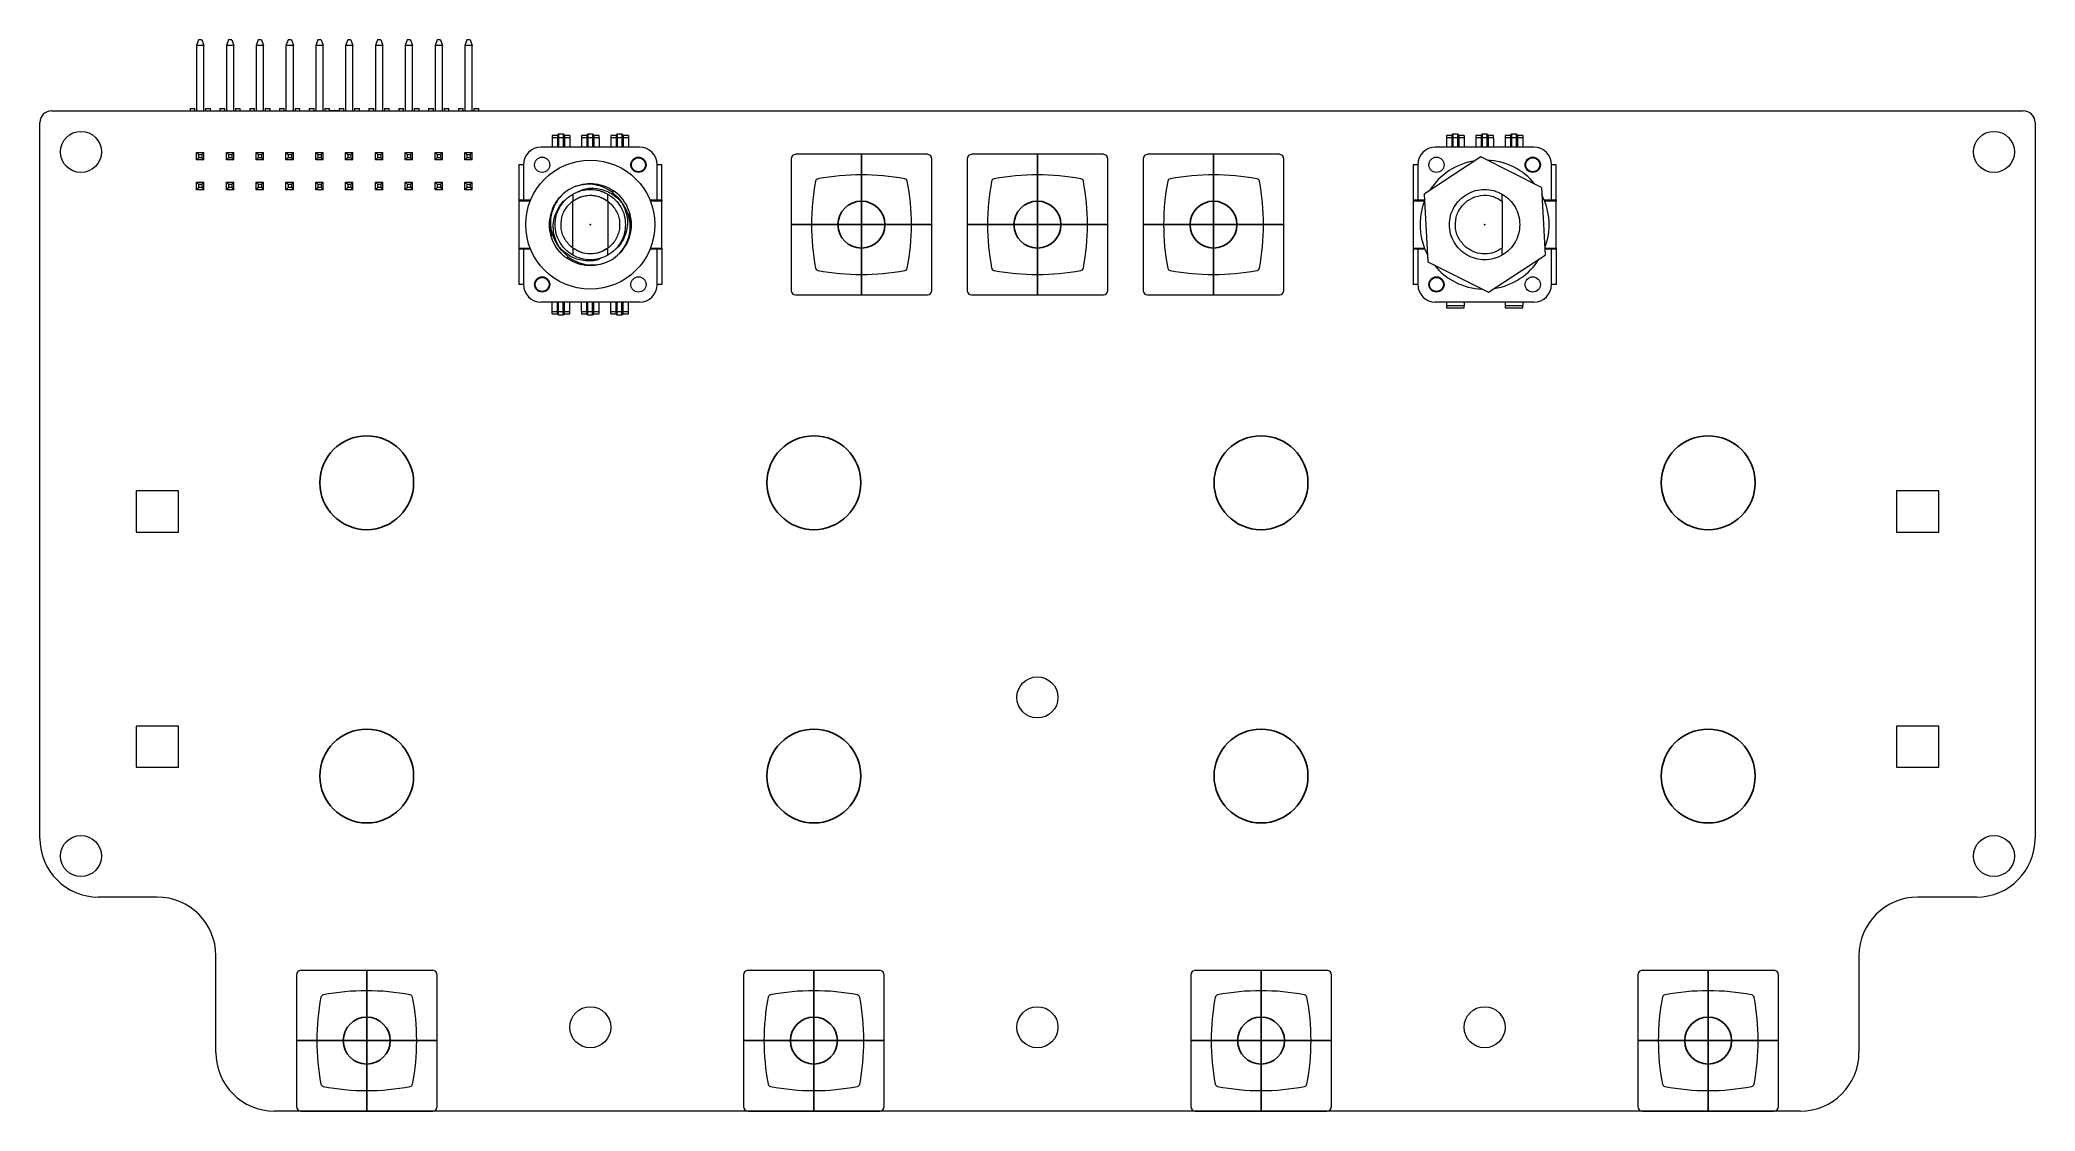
# Model space of a CAD drawing. Header units: millimetres. Extents: x 102 to 272, y 128 to 219.
import ezdxf

# ---------------------------------------------------------------- set-up
doc = ezdxf.new("R2010")
doc.units = ezdxf.units.MM
doc.header["$PDSIZE"] = -1
doc.linetypes.add('CENTERX2', pattern=[20.32, 12.7, -2.54, 2.54, -2.54])

msp = doc.modelspace()

# ---------------------------------------------------------------- linework, layer by layer
at = {"color": 7, "linetype": 'Continuous', "lineweight": 15}
for p, q in [((115.97, 219.44), (115.79, 218.95)), ((116.25, 219.44), (115.97, 219.44)), ((116.25, 219.44), (116.42, 218.95)), ((118.51, 219.44), (118.33, 218.95)), ((118.79, 219.44), (118.51, 219.44)), ((118.79, 219.44), (118.96, 218.95)), ((121.05, 219.44), (120.87, 218.95)), ((121.33, 219.44), (121.05, 219.44)), ((121.33, 219.44), (121.5, 218.95)), ((123.59, 219.44), (123.41, 218.95)), ((123.87, 219.44), (123.59, 219.44)), ((123.87, 219.44), (124.04, 218.95)), ((126.13, 219.44), (125.95, 218.95)), ((126.41, 219.44), (126.13, 219.44)), ((126.41, 219.44), (126.58, 218.95)), ((128.67, 219.44), (128.49, 218.95)), ((128.95, 219.44), (128.67, 219.44)), ((128.95, 219.44), (129.12, 218.95)), ((131.21, 219.44), (131.03, 218.95)), ((131.49, 219.44), (131.21, 219.44)), ((131.49, 219.44), (131.66, 218.95)), ((133.75, 219.44), (133.57, 218.95)), ((134.03, 219.44), (133.75, 219.44)), ((134.03, 219.44), (134.2, 218.95)), ((136.29, 219.44), (136.11, 218.95)), ((136.57, 219.44), (136.29, 219.44)), ((136.57, 219.44), (136.74, 218.95)), ((138.83, 219.44), (138.65, 218.95)), ((139.11, 219.44), (138.83, 219.44)), ((139.11, 219.44), (139.28, 218.95)), ((116.42, 218.95), (115.79, 218.95)), ((115.79, 218.95), (115.79, 213.39)), ((116.42, 213.39), (116.42, 218.95)), ((118.96, 218.95), (118.33, 218.95)), ((118.33, 218.95), (118.33, 213.39)), ((118.96, 213.39), (118.96, 218.95)), ((121.5, 218.95), (120.87, 218.95)), ((120.87, 218.95), (120.87, 213.39)), ((121.5, 213.39), (121.5, 218.95)), ((124.04, 218.95), (123.41, 218.95)), ((123.41, 218.95), (123.41, 213.39)), ((124.04, 213.39), (124.04, 218.95)), ((126.58, 218.95), (125.95, 218.95)), ((125.95, 218.95), (125.95, 213.39)), ((126.58, 213.39), (126.58, 218.95)), ((129.12, 218.95), (128.49, 218.95)), ((128.49, 218.95), (128.49, 213.39)), ((129.12, 213.39), (129.12, 218.95)), ((131.66, 218.95), (131.03, 218.95)), ((131.03, 218.95), (131.03, 213.39)), ((131.66, 213.39), (131.66, 218.95)), ((134.2, 218.95), (133.57, 218.95)), ((133.57, 218.95), (133.57, 213.39)), ((134.2, 213.39), (134.2, 218.95)), ((136.74, 218.95), (136.11, 218.95)), ((136.11, 218.95), (136.11, 213.39)), ((136.74, 213.39), (136.74, 218.95)), ((139.28, 218.95), (138.65, 218.95)), ((138.65, 218.95), (138.65, 213.39)), ((139.28, 213.39), (139.28, 218.95)), ((103.44, 213.39), (271.44, 213.39)), ((115.24, 213.59), (115.24, 213.39)), ((115.24, 213.59), (115.65, 213.59)), ((115.65, 213.39), (115.65, 213.59)), ((116.56, 213.59), (116.56, 213.39)), ((116.56, 213.59), (116.97, 213.59)), ((116.97, 213.39), (116.97, 213.59)), ((117.78, 213.59), (117.78, 213.39)), ((117.78, 213.59), (118.19, 213.59)), ((118.19, 213.39), (118.19, 213.59)), ((119.1, 213.59), (119.1, 213.39)), ((119.1, 213.59), (119.51, 213.59)), ((119.51, 213.39), (119.51, 213.59)), ((120.32, 213.59), (120.32, 213.39)), ((120.32, 213.59), (120.73, 213.59)), ((120.73, 213.39), (120.73, 213.59)), ((121.64, 213.59), (121.64, 213.39)), ((121.64, 213.59), (122.05, 213.59)), ((122.05, 213.39), (122.05, 213.59)), ((122.86, 213.59), (122.86, 213.39)), ((122.86, 213.59), (123.27, 213.59)), ((123.27, 213.39), (123.27, 213.59)), ((124.18, 213.59), (124.18, 213.39)), ((124.18, 213.59), (124.59, 213.59)), ((124.59, 213.39), (124.59, 213.59)), ((125.4, 213.59), (125.4, 213.39)), ((125.4, 213.59), (125.81, 213.59)), ((125.81, 213.39), (125.81, 213.59)), ((126.72, 213.59), (126.72, 213.39)), ((126.72, 213.59), (127.13, 213.59)), ((127.13, 213.39), (127.13, 213.59)), ((127.94, 213.59), (127.94, 213.39)), ((127.94, 213.59), (128.35, 213.59)), ((128.35, 213.39), (128.35, 213.59)), ((129.26, 213.59), (129.26, 213.39)), ((129.26, 213.59), (129.67, 213.59)), ((129.67, 213.39), (129.67, 213.59)), ((130.48, 213.59), (130.48, 213.39)), ((130.48, 213.59), (130.89, 213.59)), ((130.89, 213.39), (130.89, 213.59)), ((131.8, 213.59), (131.8, 213.39)), ((131.8, 213.59), (132.21, 213.59)), ((132.21, 213.39), (132.21, 213.59)), ((133.02, 213.59), (133.02, 213.39)), ((133.02, 213.59), (133.43, 213.59)), ((133.43, 213.39), (133.43, 213.59)), ((134.34, 213.59), (134.34, 213.39)), ((134.34, 213.59), (134.75, 213.59)), ((134.75, 213.39), (134.75, 213.59)), ((135.56, 213.59), (135.56, 213.39)), ((135.56, 213.59), (135.97, 213.59)), ((135.97, 213.39), (135.97, 213.59)), ((136.88, 213.59), (136.88, 213.39)), ((136.88, 213.59), (137.29, 213.59)), ((137.29, 213.39), (137.29, 213.59)), ((138.1, 213.59), (138.1, 213.39)), ((138.1, 213.59), (138.51, 213.59)), ((138.51, 213.39), (138.51, 213.59)), ((139.42, 213.59), (139.42, 213.39)), ((139.42, 213.59), (139.83, 213.59)), ((139.83, 213.39), (139.83, 213.59)), ((102.44, 151.37), (102.44, 212.39)), ((146.54, 211.29), (146.09, 211.29)), ((146.09, 211.29), (146.09, 211.09)), ((146.54, 211.09), (146.09, 211.09)), ((146.09, 211.09), (146.09, 210.29)), ((146.54, 211.29), (146.54, 211.09)), ((146.54, 211.09), (146.54, 210.29)), ((146.64, 211.09), (146.54, 211.09)), ((146.64, 211.39), (146.64, 211.09)), ((147.04, 211.39), (146.64, 211.39)), ((146.64, 211.09), (146.64, 210.29)), ((147.04, 211.09), (146.64, 211.09)), ((147.04, 211.39), (147.04, 211.09)), ((147.04, 211.09), (147.04, 210.29)), ((147.14, 211.09), (147.04, 211.09)), ((147.14, 211.29), (147.14, 211.09)), ((147.59, 211.29), (147.14, 211.29)), ((147.14, 211.09), (147.14, 210.29)), ((147.59, 211.09), (147.14, 211.09)), ((147.59, 211.29), (147.59, 211.09)), ((147.59, 211.09), (147.59, 210.29)), ((149.04, 211.29), (148.59, 211.29)), ((148.59, 211.29), (148.59, 211.09)), ((149.04, 211.09), (148.59, 211.09)), ((148.59, 211.09), (148.59, 210.29)), ((149.04, 211.29), (149.04, 211.09)), ((149.04, 211.09), (149.04, 210.29)), ((149.14, 211.09), (149.04, 211.09)), ((149.14, 211.39), (149.14, 211.09)), ((149.54, 211.39), (149.14, 211.39)), ((149.14, 211.09), (149.14, 210.29)), ((149.54, 211.09), (149.14, 211.09)), ((149.54, 211.39), (149.54, 211.09)), ((149.54, 211.09), (149.54, 210.29)), ((149.64, 211.09), (149.54, 211.09)), ((149.64, 211.29), (149.64, 211.09)), ((150.09, 211.29), (149.64, 211.29)), ((149.64, 211.09), (149.64, 210.29)), ((150.09, 211.09), (149.64, 211.09)), ((150.09, 211.09), (150.09, 211.29)), ((150.09, 211.09), (150.09, 210.29)), ((151.54, 211.29), (151.09, 211.29)), ((151.09, 211.29), (151.09, 211.09)), ((151.54, 211.09), (151.09, 211.09)), ((151.09, 211.09), (151.09, 210.29)), ((151.54, 211.29), (151.54, 211.09)), ((151.54, 211.09), (151.54, 210.29)), ((151.64, 211.09), (151.54, 211.09)), ((151.64, 211.39), (151.64, 211.09)), ((152.04, 211.39), (151.64, 211.39)), ((151.64, 211.09), (151.64, 210.29)), ((152.04, 211.09), (151.64, 211.09)), ((152.04, 211.39), (152.04, 211.09)), ((152.04, 211.09), (152.04, 210.29)), ((152.14, 211.09), (152.04, 211.09)), ((152.14, 211.29), (152.14, 211.09)), ((152.59, 211.29), (152.14, 211.29)), ((152.14, 211.09), (152.14, 210.29)), ((152.59, 211.09), (152.14, 211.09)), ((152.59, 211.29), (152.59, 211.09)), ((152.59, 211.09), (152.59, 210.29)), ((222.74, 211.29), (222.29, 211.29)), ((222.29, 211.29), (222.29, 211.09)), ((222.74, 211.09), (222.29, 211.09)), ((222.29, 211.09), (222.29, 210.29)), ((222.74, 211.29), (222.74, 211.09)), ((222.74, 211.09), (222.74, 210.29)), ((222.84, 211.09), (222.74, 211.09)), ((222.84, 211.39), (222.84, 211.09)), ((223.24, 211.39), (222.84, 211.39)), ((222.84, 211.09), (222.84, 210.29)), ((223.24, 211.09), (222.84, 211.09)), ((223.24, 211.39), (223.24, 211.09)), ((223.24, 211.09), (223.24, 210.29)), ((223.34, 211.09), (223.24, 211.09)), ((223.34, 211.29), (223.34, 211.09)), ((223.79, 211.29), (223.34, 211.29)), ((223.34, 211.09), (223.34, 210.29)), ((223.79, 211.09), (223.34, 211.09)), ((223.79, 211.29), (223.79, 211.09)), ((223.79, 211.09), (223.79, 210.29)), ((225.24, 211.29), (224.79, 211.29)), ((224.79, 211.29), (224.79, 211.09)), ((225.24, 211.09), (224.79, 211.09)), ((224.79, 211.09), (224.79, 210.29)), ((225.24, 211.29), (225.24, 211.09)), ((225.24, 211.09), (225.24, 210.29)), ((225.34, 211.09), (225.24, 211.09)), ((225.34, 211.39), (225.34, 211.09)), ((225.74, 211.39), (225.34, 211.39)), ((225.74, 211.09), (225.34, 211.09)), ((225.34, 211.09), (225.34, 210.29)), ((225.74, 211.09), (225.74, 210.29)), ((225.84, 211.09), (225.74, 211.09)), ((225.84, 211.29), (225.84, 211.09)), ((226.29, 211.29), (225.84, 211.29)), ((225.84, 211.09), (225.84, 210.29)), ((226.29, 211.09), (225.84, 211.09)), ((226.29, 211.09), (226.29, 211.29)), ((226.29, 211.09), (226.29, 210.29)), ((227.74, 211.29), (227.29, 211.29)), ((227.29, 211.29), (227.29, 211.09)), ((227.74, 211.09), (227.29, 211.09)), ((227.29, 211.09), (227.29, 210.29)), ((227.74, 211.29), (227.74, 211.09)), ((227.74, 211.09), (227.74, 210.29)), ((227.84, 211.09), (227.74, 211.09)), ((227.84, 211.39), (227.84, 211.09)), ((228.24, 211.39), (227.84, 211.39)), ((228.24, 211.09), (227.84, 211.09)), ((227.84, 211.09), (227.84, 210.29)), ((228.24, 211.09), (228.24, 210.29)), ((228.34, 211.09), (228.24, 211.09)), ((228.34, 211.29), (228.34, 211.09)), ((228.79, 211.29), (228.34, 211.29)), ((228.34, 211.09), (228.34, 210.29)), ((228.79, 211.09), (228.34, 211.09)), ((228.79, 211.29), (228.79, 211.09)), ((228.79, 211.09), (228.79, 210.29)), ((272.44, 212.39), (272.44, 151.37)), ((115.79, 209.85), (115.97, 209.67)), ((115.79, 209.85), (116.42, 209.85)), ((115.79, 209.21), (115.79, 209.85)), ((115.97, 209.39), (115.79, 209.21)), ((116.42, 209.21), (115.79, 209.21)), ((115.97, 209.67), (116.25, 209.67)), ((115.97, 209.67), (115.97, 209.39)), ((116.25, 209.39), (115.97, 209.39)), ((116.42, 209.85), (116.25, 209.67)), ((116.25, 209.67), (116.25, 209.39)), ((116.25, 209.39), (116.42, 209.21)), ((116.42, 209.21), (116.42, 209.85)), ((118.33, 209.85), (118.51, 209.67)), ((118.33, 209.21), (118.33, 209.85)), ((118.33, 209.85), (118.96, 209.85)), ((118.51, 209.39), (118.33, 209.21)), ((118.96, 209.21), (118.33, 209.21)), ((118.51, 209.67), (118.51, 209.39)), ((118.51, 209.67), (118.79, 209.67)), ((118.79, 209.39), (118.51, 209.39)), ((118.96, 209.85), (118.79, 209.67)), ((118.79, 209.67), (118.79, 209.39)), ((118.79, 209.39), (118.96, 209.21)), ((118.96, 209.21), (118.96, 209.85)), ((120.87, 209.85), (121.05, 209.67)), ((120.87, 209.21), (120.87, 209.85)), ((120.87, 209.85), (121.5, 209.85)), ((121.05, 209.39), (120.87, 209.21)), ((121.5, 209.21), (120.87, 209.21)), ((121.05, 209.67), (121.05, 209.39)), ((121.05, 209.67), (121.33, 209.67)), ((121.33, 209.39), (121.05, 209.39)), ((121.5, 209.85), (121.33, 209.67)), ((121.33, 209.67), (121.33, 209.39)), ((121.33, 209.39), (121.5, 209.21)), ((121.5, 209.21), (121.5, 209.85)), ((123.41, 209.85), (123.59, 209.67)), ((123.41, 209.21), (123.41, 209.85)), ((123.41, 209.85), (124.04, 209.85)), ((123.59, 209.39), (123.41, 209.21)), ((124.04, 209.21), (123.41, 209.21)), ((123.59, 209.67), (123.59, 209.39)), ((123.59, 209.67), (123.87, 209.67)), ((123.87, 209.39), (123.59, 209.39)), ((124.04, 209.85), (123.87, 209.67)), ((123.87, 209.67), (123.87, 209.39)), ((123.87, 209.39), (124.04, 209.21)), ((124.04, 209.21), (124.04, 209.85)), ((125.95, 209.85), (126.13, 209.67)), ((125.95, 209.85), (126.58, 209.85)), ((125.95, 209.21), (125.95, 209.85)), ((126.13, 209.39), (125.95, 209.21)), ((126.58, 209.21), (125.95, 209.21)), ((126.13, 209.67), (126.41, 209.67)), ((126.13, 209.67), (126.13, 209.39)), ((126.41, 209.39), (126.13, 209.39)), ((126.58, 209.85), (126.41, 209.67)), ((126.41, 209.67), (126.41, 209.39)), ((126.41, 209.39), (126.58, 209.21)), ((126.58, 209.21), (126.58, 209.85)), ((128.49, 209.85), (128.67, 209.67)), ((128.49, 209.21), (128.49, 209.85)), ((128.49, 209.85), (129.12, 209.85)), ((128.67, 209.39), (128.49, 209.21)), ((129.12, 209.21), (128.49, 209.21)), ((128.67, 209.67), (128.67, 209.39)), ((128.67, 209.67), (128.95, 209.67)), ((128.95, 209.39), (128.67, 209.39)), ((129.12, 209.85), (128.95, 209.67)), ((128.95, 209.67), (128.95, 209.39)), ((128.95, 209.39), (129.12, 209.21)), ((129.12, 209.21), (129.12, 209.85)), ((131.03, 209.85), (131.21, 209.67)), ((131.03, 209.21), (131.03, 209.85)), ((131.03, 209.85), (131.66, 209.85)), ((131.21, 209.39), (131.03, 209.21)), ((131.66, 209.21), (131.03, 209.21)), ((131.21, 209.67), (131.21, 209.39)), ((131.21, 209.67), (131.49, 209.67)), ((131.49, 209.39), (131.21, 209.39)), ((131.66, 209.85), (131.49, 209.67)), ((131.49, 209.67), (131.49, 209.39)), ((131.49, 209.39), (131.66, 209.21)), ((131.66, 209.21), (131.66, 209.85)), ((133.57, 209.85), (133.75, 209.67)), ((133.57, 209.85), (134.2, 209.85)), ((133.57, 209.21), (133.57, 209.85)), ((133.75, 209.39), (133.57, 209.21)), ((134.2, 209.21), (133.57, 209.21)), ((133.75, 209.67), (134.03, 209.67)), ((133.75, 209.67), (133.75, 209.39)), ((134.03, 209.39), (133.75, 209.39)), ((134.2, 209.85), (134.03, 209.67)), ((134.03, 209.67), (134.03, 209.39)), ((134.03, 209.39), (134.2, 209.21)), ((134.2, 209.21), (134.2, 209.85)), ((136.11, 209.85), (136.29, 209.67)), ((136.11, 209.21), (136.11, 209.85)), ((136.11, 209.85), (136.74, 209.85)), ((136.29, 209.39), (136.11, 209.21)), ((136.74, 209.21), (136.11, 209.21)), ((136.29, 209.67), (136.29, 209.39)), ((136.29, 209.67), (136.57, 209.67)), ((136.57, 209.39), (136.29, 209.39)), ((136.74, 209.85), (136.57, 209.67)), ((136.57, 209.67), (136.57, 209.39)), ((136.57, 209.39), (136.74, 209.21)), ((136.74, 209.21), (136.74, 209.85)), ((138.65, 209.85), (138.83, 209.67)), ((138.65, 209.21), (138.65, 209.85)), ((138.65, 209.85), (139.28, 209.85)), ((138.83, 209.39), (138.65, 209.21)), ((139.28, 209.21), (138.65, 209.21)), ((138.83, 209.67), (138.83, 209.39)), ((138.83, 209.67), (139.11, 209.67)), ((139.11, 209.39), (138.83, 209.39)), ((139.28, 209.85), (139.11, 209.67)), ((139.11, 209.67), (139.11, 209.39)), ((139.11, 209.39), (139.28, 209.21)), ((139.28, 209.21), (139.28, 209.85)), ((153.54, 210.29), (145.14, 210.29)), ((166.45, 209.3), (166.45, 198.08)), ((178.06, 209.69), (166.83, 209.69)), ((178.44, 198.08), (178.44, 209.3)), ((181.45, 209.3), (181.45, 198.08)), ((193.06, 209.69), (181.83, 209.69)), ((193.44, 198.08), (193.44, 209.3)), ((196.45, 209.3), (196.45, 198.08)), ((208.06, 209.69), (196.83, 209.69)), ((208.44, 198.08), (208.44, 209.3)), ((225.23, 209.46), (220.39, 206.3)), ((229.74, 210.29), (221.34, 210.29)), ((230.38, 206.85), (225.23, 209.46)), ((143.64, 208.79), (143.24, 208.79)), ((143.24, 208.79), (143.24, 205.79)), ((143.64, 208.79), (143.64, 205.79)), ((155.44, 208.79), (155.04, 208.79)), ((155.04, 205.79), (155.04, 208.79)), ((155.44, 205.79), (155.44, 208.79)), ((219.84, 208.79), (219.44, 208.79)), ((219.44, 208.79), (219.44, 205.79)), ((219.84, 208.79), (219.84, 205.79)), ((231.64, 208.79), (231.24, 208.79)), ((231.24, 205.79), (231.24, 208.79)), ((231.64, 205.79), (231.64, 208.79)), ((115.79, 207.31), (115.97, 207.13)), ((115.79, 207.31), (116.42, 207.31)), ((115.79, 206.67), (115.79, 207.31)), ((115.97, 206.85), (115.79, 206.67)), ((116.42, 206.67), (115.79, 206.67)), ((115.97, 207.13), (116.25, 207.13)), ((115.97, 207.13), (115.97, 206.85)), ((116.25, 206.85), (115.97, 206.85)), ((116.42, 207.31), (116.25, 207.13)), ((116.25, 207.13), (116.25, 206.85)), ((116.25, 206.85), (116.42, 206.67)), ((116.42, 206.67), (116.42, 207.31)), ((118.33, 207.31), (118.51, 207.13)), ((118.33, 206.67), (118.33, 207.31)), ((118.33, 207.31), (118.96, 207.31)), ((118.51, 206.85), (118.33, 206.67)), ((118.96, 206.67), (118.33, 206.67)), ((118.51, 207.13), (118.51, 206.85)), ((118.51, 207.13), (118.79, 207.13)), ((118.79, 206.85), (118.51, 206.85)), ((118.96, 207.31), (118.79, 207.13)), ((118.79, 207.13), (118.79, 206.85)), ((118.79, 206.85), (118.96, 206.67)), ((118.96, 206.67), (118.96, 207.31)), ((120.87, 207.31), (121.05, 207.13)), ((120.87, 207.31), (121.5, 207.31)), ((120.87, 206.67), (120.87, 207.31)), ((121.05, 206.85), (120.87, 206.67)), ((121.5, 206.67), (120.87, 206.67)), ((121.05, 207.13), (121.33, 207.13)), ((121.05, 207.13), (121.05, 206.85)), ((121.33, 206.85), (121.05, 206.85)), ((121.5, 207.31), (121.33, 207.13)), ((121.33, 207.13), (121.33, 206.85)), ((121.33, 206.85), (121.5, 206.67)), ((121.5, 206.67), (121.5, 207.31)), ((123.41, 207.31), (123.59, 207.13)), ((123.41, 207.31), (124.04, 207.31)), ((123.41, 206.67), (123.41, 207.31)), ((123.59, 206.85), (123.41, 206.67)), ((124.04, 206.67), (123.41, 206.67)), ((123.59, 207.13), (123.87, 207.13)), ((123.59, 207.13), (123.59, 206.85)), ((123.87, 206.85), (123.59, 206.85)), ((124.04, 207.31), (123.87, 207.13)), ((123.87, 207.13), (123.87, 206.85)), ((123.87, 206.85), (124.04, 206.67)), ((124.04, 206.67), (124.04, 207.31)), ((125.95, 207.31), (126.13, 207.13)), ((125.95, 207.31), (126.58, 207.31)), ((125.95, 206.67), (125.95, 207.31)), ((126.13, 206.85), (125.95, 206.67)), ((126.58, 206.67), (125.95, 206.67)), ((126.13, 207.13), (126.13, 206.85)), ((126.13, 207.13), (126.41, 207.13)), ((126.41, 206.85), (126.13, 206.85)), ((126.58, 207.31), (126.41, 207.13)), ((126.41, 207.13), (126.41, 206.85)), ((126.41, 206.85), (126.58, 206.67)), ((126.58, 206.67), (126.58, 207.31)), ((128.49, 207.31), (128.67, 207.13)), ((128.49, 207.31), (129.12, 207.31)), ((128.49, 206.67), (128.49, 207.31)), ((128.67, 206.85), (128.49, 206.67)), ((129.12, 206.67), (128.49, 206.67)), ((128.67, 207.13), (128.95, 207.13)), ((128.67, 207.13), (128.67, 206.85)), ((128.95, 206.85), (128.67, 206.85)), ((129.12, 207.31), (128.95, 207.13)), ((128.95, 207.13), (128.95, 206.85)), ((128.95, 206.85), (129.12, 206.67)), ((129.12, 206.67), (129.12, 207.31)), ((131.03, 207.31), (131.21, 207.13)), ((131.03, 207.31), (131.66, 207.31)), ((131.03, 206.67), (131.03, 207.31)), ((131.21, 206.85), (131.03, 206.67)), ((131.66, 206.67), (131.03, 206.67)), ((131.21, 207.13), (131.49, 207.13)), ((131.21, 207.13), (131.21, 206.85)), ((131.49, 206.85), (131.21, 206.85)), ((131.66, 207.31), (131.49, 207.13)), ((131.49, 207.13), (131.49, 206.85)), ((131.49, 206.85), (131.66, 206.67)), ((131.66, 206.67), (131.66, 207.31)), ((133.57, 207.31), (133.75, 207.13)), ((133.57, 206.67), (133.57, 207.31)), ((133.57, 207.31), (134.2, 207.31)), ((133.75, 206.85), (133.57, 206.67)), ((134.2, 206.67), (133.57, 206.67)), ((133.75, 207.13), (133.75, 206.85)), ((133.75, 207.13), (134.03, 207.13)), ((134.03, 206.85), (133.75, 206.85)), ((134.2, 207.31), (134.03, 207.13)), ((134.03, 207.13), (134.03, 206.85)), ((134.03, 206.85), (134.2, 206.67)), ((134.2, 206.67), (134.2, 207.31)), ((136.11, 207.31), (136.29, 207.13)), ((136.11, 207.31), (136.74, 207.31)), ((136.11, 206.67), (136.11, 207.31)), ((136.29, 206.85), (136.11, 206.67)), ((136.74, 206.67), (136.11, 206.67)), ((136.29, 207.13), (136.29, 206.85)), ((136.29, 207.13), (136.57, 207.13)), ((136.57, 206.85), (136.29, 206.85)), ((136.74, 207.31), (136.57, 207.13)), ((136.57, 207.13), (136.57, 206.85)), ((136.57, 206.85), (136.74, 206.67)), ((136.74, 206.67), (136.74, 207.31)), ((138.65, 207.31), (138.83, 207.13)), ((138.65, 207.31), (139.28, 207.31)), ((138.65, 206.67), (138.65, 207.31)), ((138.83, 206.85), (138.65, 206.67)), ((139.28, 206.67), (138.65, 206.67)), ((138.83, 207.13), (138.83, 206.85)), ((138.83, 207.13), (139.11, 207.13)), ((139.11, 206.85), (138.83, 206.85)), ((139.28, 207.31), (139.11, 207.13)), ((139.11, 207.13), (139.11, 206.85)), ((139.11, 206.85), (139.28, 206.67)), ((139.28, 206.67), (139.28, 207.31)), ((143.24, 205.79), (143.64, 205.79)), ((143.24, 205.79), (143.24, 205.69)), ((143.64, 205.79), (144.26, 205.79)), ((143.64, 205.79), (143.64, 205.69)), ((147.84, 206.29), (147.84, 205.69)), ((150.84, 205.69), (150.84, 206.29)), ((154.43, 205.79), (155.04, 205.79)), ((155.04, 205.79), (155.44, 205.79)), ((155.04, 205.79), (155.04, 205.69)), ((155.44, 205.79), (155.44, 205.69)), ((219.44, 205.79), (219.84, 205.79)), ((219.44, 205.79), (219.44, 205.69)), ((219.84, 205.79), (220.42, 205.79)), ((219.84, 205.79), (219.84, 205.69)), ((220.39, 206.3), (220.71, 200.53)), ((227.04, 205.69), (227.04, 206.29)), ((230.38, 206.85), (230.7, 201.08)), ((230.63, 205.79), (231.24, 205.79)), ((231.24, 205.79), (231.64, 205.79)), ((231.24, 205.79), (231.24, 205.69)), ((231.64, 205.79), (231.64, 205.69)), ((144.22, 205.69), (143.24, 205.69)), ((143.24, 205.69), (143.24, 201.69)), ((147.84, 201.69), (147.84, 205.69)), ((150.84, 205.69), (150.84, 201.69)), ((152.84, 203.69), (152.8, 204.03)), ((155.44, 205.69), (154.47, 205.69)), ((155.44, 201.69), (155.44, 205.69)), ((220.42, 205.69), (219.44, 205.69)), ((219.44, 205.69), (219.44, 201.69)), ((227.04, 205.69), (227.04, 201.69)), ((231.64, 205.69), (230.67, 205.69)), ((231.64, 201.69), (231.64, 205.69)), ((145.84, 203.69), (145.89, 203.35)), ((143.24, 201.69), (144.22, 201.69)), ((143.24, 201.69), (143.24, 201.59)), ((143.24, 201.59), (143.24, 198.59)), ((143.64, 201.59), (143.24, 201.59)), ((143.64, 201.69), (143.64, 201.59)), ((143.64, 201.59), (143.64, 198.59)), ((144.26, 201.59), (143.64, 201.59)), ((147.45, 200.95), (147.36, 200.81)), ((147.84, 201.69), (147.84, 201.09)), ((150.84, 201.09), (150.84, 201.69)), ((155.04, 201.59), (154.43, 201.59)), ((154.47, 201.69), (155.44, 201.69)), ((155.04, 201.69), (155.04, 201.59)), ((155.44, 201.59), (155.04, 201.59)), ((155.04, 198.59), (155.04, 201.59)), ((155.44, 201.69), (155.44, 201.59)), ((155.44, 201.59), (155.44, 198.59)), ((219.44, 201.69), (220.42, 201.69)), ((219.44, 201.69), (219.44, 201.59)), ((219.84, 201.59), (219.44, 201.59)), ((219.44, 201.59), (219.44, 198.59)), ((219.84, 201.69), (219.84, 201.59)), ((220.46, 201.59), (219.84, 201.59)), ((219.84, 201.59), (219.84, 198.59)), ((225.86, 197.93), (230.7, 201.08)), ((227.04, 201.09), (227.04, 201.69)), ((230.67, 201.69), (231.64, 201.69)), ((231.24, 201.59), (230.67, 201.59)), ((231.24, 201.69), (231.24, 201.59)), ((231.64, 201.59), (231.24, 201.59)), ((231.24, 198.59), (231.24, 201.59)), ((231.64, 201.69), (231.64, 201.59)), ((231.64, 201.59), (231.64, 198.59)), ((220.71, 200.53), (225.86, 197.93)), ((143.64, 198.59), (143.24, 198.59)), ((155.44, 198.59), (155.04, 198.59)), ((166.83, 197.7), (178.06, 197.7)), ((181.83, 197.7), (193.06, 197.7)), ((196.83, 197.7), (208.06, 197.7)), ((219.84, 198.59), (219.44, 198.59)), ((231.64, 198.59), (231.24, 198.59)), ((153.54, 197.09), (145.14, 197.09)), ((146.09, 196.29), (146.09, 197.09)), ((146.09, 196.29), (146.54, 196.29)), ((146.09, 196.09), (146.09, 196.29)), ((146.09, 196.09), (146.54, 196.09)), ((146.54, 196.29), (146.54, 197.09)), ((146.54, 196.29), (146.64, 196.29)), ((146.54, 196.09), (146.54, 196.29)), ((146.64, 196.29), (146.64, 197.09)), ((146.64, 196.29), (147.04, 196.29)), ((146.64, 195.99), (146.64, 196.29)), ((146.64, 195.99), (147.04, 195.99)), ((147.04, 196.29), (147.04, 197.09)), ((147.04, 196.29), (147.14, 196.29)), ((147.04, 195.99), (147.04, 196.29)), ((147.14, 196.29), (147.14, 197.09)), ((147.14, 196.09), (147.14, 196.29)), ((147.14, 196.29), (147.59, 196.29)), ((147.14, 196.09), (147.59, 196.09)), ((147.59, 196.29), (147.59, 197.09)), ((147.59, 196.09), (147.59, 196.29)), ((148.59, 196.29), (148.59, 197.09)), ((148.59, 196.29), (149.04, 196.29)), ((148.59, 196.29), (148.59, 196.09)), ((148.59, 196.09), (149.04, 196.09)), ((149.04, 196.29), (149.04, 197.09)), ((149.04, 196.29), (149.14, 196.29)), ((149.04, 196.09), (149.04, 196.29)), ((149.14, 196.29), (149.14, 197.09)), ((149.14, 196.29), (149.54, 196.29)), ((149.14, 195.99), (149.14, 196.29)), ((149.14, 195.99), (149.54, 195.99)), ((149.54, 196.29), (149.54, 197.09)), ((149.54, 196.29), (149.64, 196.29)), ((149.54, 195.99), (149.54, 196.29)), ((149.64, 196.29), (149.64, 197.09)), ((149.64, 196.09), (149.64, 196.29)), ((149.64, 196.29), (150.09, 196.29)), ((149.64, 196.09), (150.09, 196.09)), ((150.09, 196.29), (150.09, 197.09)), ((150.09, 196.09), (150.09, 196.29)), ((151.09, 196.29), (151.09, 197.09)), ((151.09, 196.29), (151.54, 196.29)), ((151.09, 196.09), (151.09, 196.29)), ((151.09, 196.09), (151.54, 196.09)), ((151.54, 196.29), (151.54, 197.09)), ((151.54, 196.29), (151.64, 196.29)), ((151.54, 196.09), (151.54, 196.29)), ((151.64, 196.29), (151.64, 197.09)), ((151.64, 196.29), (152.04, 196.29)), ((151.64, 195.99), (151.64, 196.29)), ((151.64, 195.99), (152.04, 195.99)), ((152.04, 196.29), (152.04, 197.09)), ((152.04, 195.99), (152.04, 196.29)), ((152.04, 196.29), (152.14, 196.29)), ((152.14, 196.29), (152.14, 197.09)), ((152.14, 196.09), (152.14, 196.29)), ((152.14, 196.29), (152.59, 196.29)), ((152.14, 196.09), (152.59, 196.09)), ((152.59, 196.29), (152.59, 197.09)), ((152.59, 196.09), (152.59, 196.29)), ((229.74, 197.09), (221.34, 197.09)), ((222.29, 197.09), (222.29, 196.79)), ((222.29, 196.79), (222.29, 196.59)), ((222.29, 196.79), (223.79, 196.79)), ((222.29, 196.59), (223.79, 196.59)), ((223.79, 197.09), (223.79, 196.79)), ((223.79, 196.59), (223.79, 196.79)), ((227.29, 197.09), (227.29, 196.79)), ((227.29, 196.79), (228.79, 196.79)), ((227.29, 196.79), (227.29, 196.59)), ((227.29, 196.59), (228.79, 196.59)), ((228.79, 197.09), (228.79, 196.79)), ((228.79, 196.59), (228.79, 196.79)), ((114.24, 180.99), (110.64, 180.99)), ((110.64, 180.99), (110.64, 177.49)), ((114.24, 177.49), (114.24, 180.99)), ((260.64, 180.99), (260.64, 177.49)), ((264.24, 180.99), (260.64, 180.99)), ((264.24, 177.49), (264.24, 180.99)), ((110.64, 177.49), (114.24, 177.49)), ((260.64, 177.49), (264.24, 177.49)), ((110.64, 160.94), (110.64, 157.44)), ((114.24, 160.94), (110.64, 160.94)), ((114.24, 157.44), (114.24, 160.94)), ((264.24, 160.94), (260.64, 160.94)), ((260.64, 160.94), (260.64, 157.44)), ((264.24, 157.44), (264.24, 160.94)), ((110.64, 157.44), (114.24, 157.44)), ((260.64, 157.44), (264.24, 157.44)), ((112.44, 146.37), (107.44, 146.37)), ((267.44, 146.37), (262.44, 146.37)), ((117.44, 133.13), (117.44, 141.37)), ((257.44, 141.37), (257.44, 133.13)), ((124.3, 139.75), (124.3, 128.52)), ((135.91, 140.13), (124.68, 140.13)), ((136.29, 128.52), (136.29, 139.75)), ((162.4, 139.75), (162.4, 128.52)), ((174.01, 140.13), (162.78, 140.13)), ((174.39, 128.52), (174.39, 139.75)), ((200.5, 139.75), (200.5, 128.52)), ((212.11, 140.13), (200.88, 140.13)), ((212.49, 128.52), (212.49, 139.75)), ((238.6, 139.75), (238.6, 128.52)), ((250.21, 140.13), (238.98, 140.13)), ((250.59, 128.52), (250.59, 139.75)), ((252.44, 128.13), (122.44, 128.13)), ((124.68, 128.14), (135.91, 128.14)), ((162.78, 128.14), (174.01, 128.14)), ((200.88, 128.14), (212.11, 128.14)), ((238.98, 128.14), (250.21, 128.14))]:
    msp.add_line(p, q, dxfattribs=at)
at = {"color": 7, "linetype": 'Continuous'}
msp.add_line((127.18, 213.39), (127.9, 213.39), dxfattribs=at)
at = {"color": 7, "linetype": 'CENTERX2'}
for p, q in [((172.44, 209.69), (172.44, 197.7)), ((187.44, 209.69), (187.44, 197.7)), ((202.44, 209.69), (202.44, 197.7)), ((166.45, 203.69), (178.44, 203.69)), ((181.45, 203.69), (193.44, 203.69)), ((196.45, 203.69), (208.44, 203.69)), ((130.29, 140.13), (130.29, 128.14)), ((168.39, 140.13), (168.39, 128.14)), ((206.49, 140.13), (206.49, 128.14)), ((244.59, 140.13), (244.59, 128.14)), ((124.3, 134.14), (136.29, 134.14)), ((162.4, 134.14), (174.39, 134.14)), ((200.5, 134.14), (212.49, 134.14)), ((238.6, 134.14), (250.59, 134.14))]:
    msp.add_line(p, q, dxfattribs=at)
at = {"color": 7, "linetype": 'Continuous', "lineweight": 15, "flags": 128}
for points in [[(225.74, 211.39), (225.74, 211.39), (225.74, 211.37), (225.74, 211.34), (225.74, 211.3), (225.74, 211.26), (225.74, 211.21), (225.74, 211.15), (225.74, 211.09)], [(228.24, 211.39), (228.24, 211.39), (228.24, 211.37), (228.24, 211.34), (228.24, 211.3), (228.24, 211.26), (228.24, 211.21), (228.24, 211.15), (228.24, 211.09)], [(151.23, 206.43), (151.28, 206.5), (151.33, 206.57)]]:
    msp.add_lwpolyline(points, dxfattribs=at)
at = {"color": 7, "linetype": 'Continuous', "lineweight": 15}
for centre, radius in [((105.94, 209.89), 1.75), ((268.94, 209.89), 1.75), ((149.34, 203.69), 5.5), ((145.24, 208.79), 0.65), ((153.44, 208.79), 0.65), ((153.44, 208.79), 0.6), ((221.44, 208.79), 0.65), ((229.64, 208.79), 0.65), ((229.64, 208.79), 0.6), ((145.24, 198.59), 0.65), ((145.24, 198.59), 0.6), ((153.44, 198.59), 0.65), ((221.44, 198.59), 0.65), ((221.44, 198.59), 0.6), ((229.64, 198.59), 0.65), ((187.44, 163.39), 1.75), ((105.94, 149.87), 1.75), ((268.94, 149.87), 1.75), ((149.34, 135.28), 1.75), ((187.44, 135.28), 1.75), ((225.54, 135.28), 1.75)]:
    msp.add_circle(centre, radius, dxfattribs=at)
at = {"color": 7, "linetype": 'Continuous'}
for centre, radius in [((172.44, 203.69), 2), ((187.44, 203.69), 2), ((202.44, 203.69), 2), ((130.29, 181.69), 4), ((168.39, 181.69), 4), ((206.49, 181.69), 4), ((244.59, 181.69), 4), ((130.29, 156.69), 4), ((168.39, 156.69), 4), ((206.49, 156.69), 4), ((244.59, 156.69), 4), ((130.29, 134.14), 2), ((168.39, 134.14), 2), ((206.49, 134.14), 2), ((244.59, 134.14), 2)]:
    msp.add_circle(centre, radius, dxfattribs=at)
at = {"color": 7, "linetype": 'Continuous', "lineweight": 15}
for centre, radius, start, end in [((103.44, 212.39), 1, 90, 180), ((271.44, 212.39), 1, 0, 90), ((146.64, 211.29), 0.1, 90, 180), ((147.04, 211.29), 0.1, 0, 89.9996), ((149.14, 211.29), 0.1, 90, 180), ((149.54, 211.29), 0.1, 0, 89.9996), ((151.64, 211.29), 0.1, 90, 180), ((152.04, 211.29), 0.1, 0, 89.9996), ((222.84, 211.29), 0.1, 90, 180), ((223.24, 211.29), 0.1, 0, 89.9996), ((225.34, 211.29), 0.1, 90, 180), ((225.74, 211.29), 0.1, 0, 89.9996), ((227.84, 211.29), 0.1, 90, 180), ((228.24, 211.29), 0.1, 0, 89.9996), ((145.14, 208.79), 1.5, 90, 180), ((153.54, 208.79), 1.5, 0, 90), ((166.83, 209.3), 0.381, 90, 180), ((178.06, 209.3), 0.381, 0, 90), ((181.83, 209.3), 0.381, 90, 180), ((193.06, 209.3), 0.381, 0, 90), ((196.83, 209.3), 0.381, 90, 180), ((208.06, 209.3), 0.381, 0, 90), ((221.34, 208.79), 1.5, 90, 180), ((225.54, 203.69), 5.5, 98.5371, 147.7771), ((225.54, 203.69), 5.5, 38.8492, 87.7771), ((229.74, 208.79), 1.5, 0, 90), ((168.79, 207.35), 0.254, 100.738, 169.262), ((172.44, 188.06), 19.88, 79.262, 100.738), ((176.1, 207.35), 0.254, 10.738, 79.262), ((183.79, 207.35), 0.254, 100.738, 169.262), ((187.44, 188.06), 19.88, 79.262, 100.738), ((191.1, 207.35), 0.254, 10.738, 79.262), ((198.79, 207.35), 0.254, 100.738, 169.262), ((202.44, 188.06), 19.88, 79.262, 100.738), ((206.1, 207.35), 0.254, 10.738, 79.262), ((188.07, 203.69), 19.88, 169.262, 190.738), ((156.82, 203.69), 19.88, 349.262, 10.738), ((203.07, 203.69), 19.88, 169.262, 190.738), ((171.82, 203.69), 19.88, 349.262, 10.738), ((218.07, 203.69), 19.88, 169.262, 190.738), ((186.82, 203.69), 19.88, 349.262, 10.738), ((225.54, 203.69), 5.5, 338.6763, 27.7771), ((149.34, 203.69), 3.45, 170.8066, 195.9663), ((149.34, 203.69), 3.45, 352.2769, 15.9663), ((225.54, 203.69), 5.5, 158.6763, 207.7771), ((225.54, 203.69), 5.5, 278.5371, 327.7771), ((168.79, 200.03), 0.254, 190.738, 259.262), ((172.44, 219.32), 19.88, 259.262, 280.738), ((176.1, 200.03), 0.254, 280.738, 349.262), ((183.79, 200.03), 0.254, 190.738, 259.262), ((187.44, 219.32), 19.88, 259.262, 280.738), ((191.1, 200.03), 0.254, 280.738, 349.262), ((198.79, 200.03), 0.254, 190.738, 259.262), ((202.44, 219.32), 19.88, 259.262, 280.738), ((206.1, 200.03), 0.254, 280.738, 349.262), ((225.54, 203.69), 5.5, 218.5371, 267.7771), ((145.14, 198.59), 1.5, 180, 270), ((153.54, 198.59), 1.5, 270, 0), ((166.83, 198.08), 0.381, 180, 270), ((178.06, 198.08), 0.381, 270, 0), ((181.83, 198.08), 0.381, 180, 270), ((193.06, 198.08), 0.381, 270, 0), ((196.83, 198.08), 0.381, 180, 270), ((208.06, 198.08), 0.381, 270, 0), ((221.34, 198.59), 1.5, 180, 270), ((229.74, 198.59), 1.5, 270, 0), ((146.64, 196.09), 0.1, 180, 269.9996), ((147.04, 196.09), 0.1, 270, 0), ((149.14, 196.09), 0.1, 180, 269.9996), ((149.54, 196.09), 0.1, 270, 0), ((151.64, 196.09), 0.1, 180, 269.9996), ((152.04, 196.09), 0.1, 270, 0), ((107.44, 151.37), 5, 180, 270), ((267.44, 151.37), 5, 270, 0), ((112.44, 141.37), 5, 0, 90), ((262.44, 141.37), 5, 90, 180), ((124.68, 139.75), 0.381, 90, 180), ((135.91, 139.75), 0.381, 0, 90), ((162.78, 139.75), 0.381, 90, 180), ((174.01, 139.75), 0.381, 0, 90), ((200.88, 139.75), 0.381, 90, 180), ((212.11, 139.75), 0.381, 0, 90), ((238.98, 139.75), 0.381, 90, 180), ((250.21, 139.75), 0.381, 0, 90), ((145.92, 134.14), 19.88, 169.262, 190.738), ((126.64, 137.79), 0.254, 100.738, 169.262), ((130.29, 118.51), 19.88, 79.262, 100.738), ((133.95, 137.79), 0.254, 10.738, 79.262), ((114.67, 134.14), 19.88, 349.262, 10.738), ((184.02, 134.14), 19.88, 169.262, 190.738), ((164.74, 137.79), 0.254, 100.738, 169.262), ((168.39, 118.51), 19.88, 79.262, 100.738), ((172.05, 137.79), 0.254, 10.738, 79.262), ((152.77, 134.14), 19.88, 349.262, 10.738), ((222.12, 134.14), 19.88, 169.262, 190.738), ((202.84, 137.79), 0.254, 100.738, 169.262), ((206.49, 118.51), 19.88, 79.262, 100.738), ((210.15, 137.79), 0.254, 10.738, 79.262), ((190.87, 134.14), 19.88, 349.262, 10.738), ((260.22, 134.14), 19.88, 169.262, 190.738), ((240.94, 137.79), 0.254, 100.738, 169.262), ((244.59, 118.51), 19.88, 79.262, 100.738), ((248.25, 137.79), 0.254, 10.738, 79.262), ((228.97, 134.14), 19.88, 349.262, 10.738), ((122.44, 133.13), 5, 180, 270), ((252.44, 133.13), 5, 270, 0), ((126.64, 130.48), 0.254, 190.738, 259.262), ((130.29, 149.76), 19.88, 259.262, 280.738), ((133.95, 130.48), 0.254, 280.738, 349.262), ((164.74, 130.48), 0.254, 190.738, 259.262), ((168.39, 149.76), 19.88, 259.262, 280.738), ((172.05, 130.48), 0.254, 280.738, 349.262), ((202.84, 130.48), 0.254, 190.738, 259.262), ((206.49, 149.76), 19.88, 259.262, 280.738), ((210.15, 130.48), 0.254, 280.738, 349.262), ((240.94, 130.48), 0.254, 190.738, 259.262), ((244.59, 149.76), 19.88, 259.262, 280.738), ((248.25, 130.48), 0.254, 280.738, 349.262), ((124.68, 128.52), 0.381, 180, 270), ((135.91, 128.52), 0.381, 270, 0), ((162.78, 128.52), 0.381, 180, 270), ((174.01, 128.52), 0.381, 270, 0), ((200.88, 128.52), 0.381, 180, 270), ((212.11, 128.52), 0.381, 270, 0), ((238.98, 128.52), 0.381, 180, 270), ((250.21, 128.52), 0.381, 270, 0)]:
    msp.add_arc(centre, radius, start, end, dxfattribs=at)
for points, knots in [([(146.87, 206.14), (146.71, 205.97), (146.34, 205.57), (145.99, 204.79), (145.81, 203.91), (145.87, 203), (146.16, 202.14), (146.65, 201.38), (147.12, 201), (147.36, 200.81)], [0, 0, 0, 0, 0.118168, 0.26514, 0.412112, 0.559084, 0.706056, 0.853028, 1, 1, 1, 1]), ([(150.33, 200.88), (150.23, 200.82), (149.8, 200.58), (148.88, 200.56), (147.76, 200.85), (146.81, 201.56), (146.16, 202.56), (145.9, 203.74), (146.06, 204.97), (146.5, 205.66), (146.72, 206.01)], [0, 0, 0, 0, 0.039904, 0.171864, 0.306145, 0.441139, 0.578707, 0.715829, 0.856032, 1, 1, 1, 1]), ([(147.45, 200.95), (147.26, 201.13), (146.86, 201.48), (146.46, 202.16), (146.21, 202.9), (146.16, 203.67), (146.29, 204.42), (146.6, 205.11), (146.92, 205.58), (147.16, 205.76), (147.21, 205.8)], [0, 0, 0, 0, 0.142803, 0.284136, 0.423791, 0.562031, 0.698664, 0.834363, 0.968574, 1, 1, 1, 1]), ([(146.34, 203.69), (146.36, 203.95), (146.4, 204.48), (146.72, 205.21), (147.2, 205.84), (147.83, 206.32), (148.56, 206.62), (149.34, 206.72), (150.13, 206.63), (150.61, 206.4), (150.84, 206.29)], [0, 0, 0, 0, 0.125, 0.2500005, 0.3750004, 0.5000003, 0.625, 0.7500008, 0.8750004, 1, 1, 1, 1]), ([(146.34, 203.69), (146.36, 203.95), (146.4, 204.48), (146.72, 205.21), (147.19, 205.84), (147.63, 206.14), (147.84, 206.29)], [0, 0, 0, 0, 0.25, 0.499999, 0.749999, 1, 1, 1, 1]), ([(148.1, 206.96), (147.84, 206.85), (147.33, 206.61), (146.93, 206.21), (146.72, 206.01)], [0, 0, 0, 0, 0.5, 1, 1, 1, 1]), ([(147.84, 201.69), (147.61, 201.92), (147.13, 202.37), (146.81, 203.33), (146.86, 204.33), (147.29, 205.23), (148.04, 205.9), (148.98, 206.23), (149.99, 206.19), (150.56, 205.86), (150.84, 205.69)], [0, 0, 0, 0, 0.1249993, 0.2499989, 0.3749985, 0.4999987, 0.6249986, 0.7499987, 0.8749988, 1, 1, 1, 1]), ([(147.84, 206.29), (148.08, 206.4), (148.55, 206.63), (149.35, 206.72), (150.13, 206.62), (150.86, 206.32), (151.49, 205.84), (151.97, 205.21), (152.28, 204.48), (152.32, 203.95), (152.34, 203.69)], [0, 0, 0, 0, 0.124999, 0.249999, 0.374999, 0.499999, 0.624999, 0.749999, 0.875, 1, 1, 1, 1]), ([(147.84, 205.69), (148.07, 205.83), (148.53, 206.11), (149.34, 206.23), (150.16, 206.11), (150.61, 205.83), (150.84, 205.69)], [0, 0, 0, 0, 0.250001, 0.5, 0.750001, 1, 1, 1, 1]), ([(148.1, 206.96), (148.37, 207.05), (148.92, 207.21), (149.77, 207.2), (150.6, 207), (151.09, 206.72), (151.33, 206.57)], [0, 0, 0, 0, 0.249999, 0.499999, 0.750001, 1, 1, 1, 1]), ([(151.23, 206.43), (151.01, 206.58), (150.55, 206.88), (149.75, 207.11), (148.92, 207.16), (148.38, 207.03), (148.1, 206.96)], [0, 0, 0, 0, 0.247322, 0.496398, 0.745928, 1, 1, 1, 1]), ([(148.32, 206.49), (148.43, 206.55), (148.87, 206.8), (149.8, 206.83), (150.92, 206.54), (151.88, 205.83), (152.53, 204.82), (152.78, 203.64), (152.63, 202.41), (152.19, 201.72), (151.96, 201.37)], [0, 0, 0, 0, 0.044587, 0.175902, 0.309529, 0.443864, 0.580762, 0.717215, 0.856734, 1, 1, 1, 1]), ([(151.23, 206.43), (151.43, 206.25), (151.83, 205.9), (152.23, 205.22), (152.48, 204.48), (152.53, 203.71), (152.4, 202.96), (152.09, 202.27), (151.77, 201.8), (151.52, 201.62), (151.48, 201.59)], [0, 0, 0, 0, 0.142802, 0.284137, 0.423793, 0.562033, 0.698666, 0.834365, 0.968577, 1, 1, 1, 1]), ([(151.82, 201.24), (151.98, 201.42), (152.35, 201.81), (152.7, 202.59), (152.88, 203.48), (152.82, 204.38), (152.52, 205.24), (152.03, 206.01), (151.57, 206.38), (151.33, 206.57)], [0, 0, 0, 0, 0.1181679, 0.2651401, 0.4121121, 0.5590841, 0.706056, 0.8530279, 1, 1, 1, 1]), ([(222.54, 203.69), (222.56, 203.95), (222.6, 204.48), (222.92, 205.21), (223.4, 205.84), (224.03, 206.32), (224.76, 206.62), (225.54, 206.72), (226.33, 206.63), (226.81, 206.4), (227.04, 206.29)], [0, 0, 0, 0, 0.125, 0.25, 0.375, 0.5, 0.625, 0.75, 0.875, 1, 1, 1, 1]), ([(224.04, 201.69), (223.81, 201.92), (223.33, 202.37), (223.01, 203.33), (223.06, 204.33), (223.49, 205.23), (224.24, 205.9), (225.18, 206.23), (226.19, 206.19), (226.76, 205.86), (227.04, 205.69)], [0, 0, 0, 0, 0.124999, 0.249999, 0.374999, 0.499998, 0.624998, 0.749999, 0.874999, 1, 1, 1, 1]), ([(227.04, 206.29), (227.26, 206.14), (227.7, 205.84), (228.17, 205.21), (228.48, 204.48), (228.52, 203.95), (228.54, 203.69)], [0, 0, 0, 0, 0.25, 0.5, 0.75, 1, 1, 1, 1]), ([(150.84, 205.69), (151.08, 205.46), (151.56, 205.01), (151.88, 204.05), (151.83, 203.06), (151.4, 202.15), (150.65, 201.48), (149.71, 201.16), (148.7, 201.19), (148.13, 201.53), (147.84, 201.69)], [0, 0, 0, 0, 0.1249994, 0.2499988, 0.3749985, 0.4999984, 0.6249992, 0.7499993, 0.8749996, 1, 1, 1, 1]), ([(150.84, 201.09), (150.61, 200.98), (150.13, 200.75), (149.34, 200.66), (148.56, 200.76), (147.83, 201.06), (147.2, 201.55), (146.72, 202.17), (146.4, 202.91), (146.36, 203.43), (146.34, 203.69)], [0, 0, 0, 0, 0.125, 0.25, 0.374999, 0.499999, 0.624999, 0.749999, 0.875, 1, 1, 1, 1]), ([(152.34, 203.69), (152.32, 203.43), (152.28, 202.91), (151.97, 202.17), (151.49, 201.55), (150.86, 201.06), (150.13, 200.76), (149.35, 200.66), (148.55, 200.75), (148.08, 200.98), (147.84, 201.09)], [0, 0, 0, 0, 0.125, 0.25, 0.375, 0.500001, 0.625, 0.75, 0.875, 1, 1, 1, 1]), ([(152.34, 203.69), (152.32, 203.43), (152.28, 202.91), (151.97, 202.18), (151.5, 201.54), (151.06, 201.24), (150.84, 201.09)], [0, 0, 0, 0, 0.25, 0.5, 0.75, 1, 1, 1, 1]), ([(227.04, 201.09), (226.81, 200.98), (226.33, 200.75), (225.54, 200.66), (224.76, 200.76), (224.03, 201.06), (223.4, 201.55), (222.92, 202.17), (222.6, 202.91), (222.56, 203.43), (222.54, 203.69)], [0, 0, 0, 0, 0.125, 0.249999, 0.374999, 0.499999, 0.624999, 0.749999, 0.875, 1, 1, 1, 1]), ([(228.54, 203.69), (228.52, 203.43), (228.48, 202.91), (228.17, 202.18), (227.7, 201.54), (227.26, 201.24), (227.04, 201.09)], [0, 0, 0, 0, 0.25, 0.5, 0.75, 1, 1, 1, 1]), ([(150.59, 200.42), (150.31, 200.34), (149.77, 200.17), (148.92, 200.19), (148.09, 200.38), (147.6, 200.67), (147.36, 200.81)], [0, 0, 0, 0, 0.2499994, 0.4999993, 0.7499987, 1, 1, 1, 1]), ([(147.45, 200.95), (147.68, 200.8), (148.14, 200.5), (148.94, 200.27), (149.77, 200.22), (150.31, 200.35), (150.59, 200.42)], [0, 0, 0, 0, 0.247321, 0.496399, 0.745927, 1, 1, 1, 1]), ([(150.84, 201.69), (150.61, 201.55), (150.16, 201.27), (149.34, 201.15), (148.53, 201.27), (148.07, 201.55), (147.84, 201.69)], [0, 0, 0, 0, 0.250001, 0.500002, 0.750001, 1, 1, 1, 1]), ([(150.59, 200.42), (150.84, 200.54), (151.36, 200.77), (151.76, 201.17), (151.96, 201.37)], [0, 0, 0, 0, 0.499998, 1, 1, 1, 1]), ([(227.04, 201.69), (226.81, 201.55), (226.36, 201.27), (225.54, 201.15), (224.73, 201.27), (224.27, 201.55), (224.04, 201.69)], [0, 0, 0, 0, 0.250001, 0.500002, 0.750001, 1, 1, 1, 1])]:
    msp.add_open_spline(points, degree=3, knots=knots, dxfattribs=at)
at = {"color": 7, "linetype": 'Continuous'}
for p in [(127.54, 213.39), (149.34, 203.69), (149.34, 203.69), (225.54, 203.69)]:
    msp.add_point(p, dxfattribs=at)

doc.saveas('drawing.dxf')
